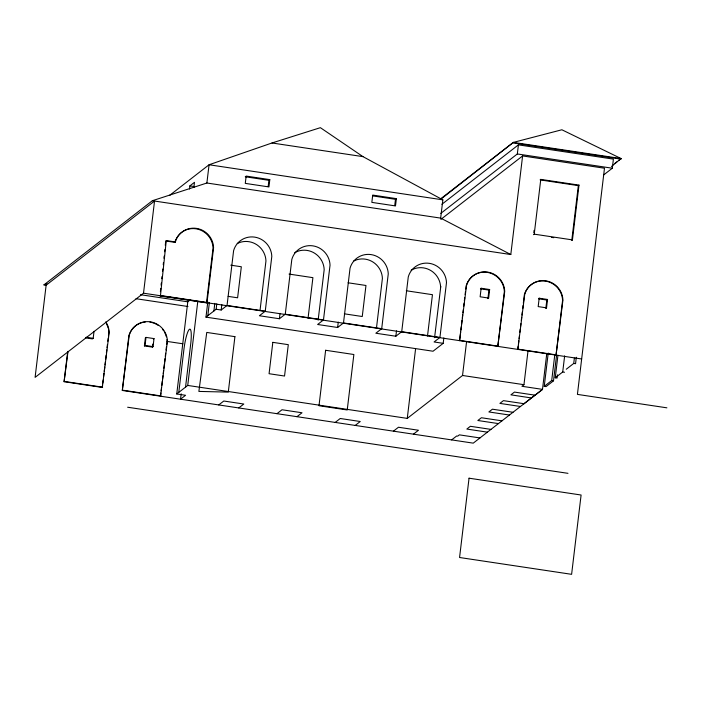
<?xml version="1.0" encoding="UTF-8"?>
<svg xmlns="http://www.w3.org/2000/svg" width="702" height="702" viewBox="0 0 702 702"><rect width="100%" height="100%" fill="white"/><g stroke="black" fill="none" stroke-linecap="round" stroke-linejoin="round"><path stroke-width="1.05" d="M160.398 291.672L160.74 288.434M161.083 285.205L161.302 283.046M161.758 278.729L161.986 276.579M162.557 271.183L162.785 269.024M163.241 264.715L163.469 262.557M163.926 258.248L164.154 256.09M164.601 251.772L164.83 249.614M165.286 245.305L165.628 242.067M169.042 297.35L159.942 295.99L160.477 295.568L166.277 240.575L175.377 241.944A19.831 19.252 52.2 0 1 196.446 228.378A19.831 19.252 52.2 0 1 213.583 247.683L207.029 302.457L206.493 302.869L168.287 297.13L169.05 297.253M160.477 295.568L169.586 296.832M46.13 285.214L35.1 377.369L143.515 293.199L154.537 201.053L46.13 285.214L43.945 284.889L152.36 200.719L206.879 183.011L440.663 218.111L510.802 254.536L522.604 155.932L604.483 168.226L577.421 394.392L666.9 407.827M105.8 321.885A19.831 19.252 52.2 0 1 109.205 332.397L102.29 387.451L64.084 381.712L67.682 351.641M64.084 381.712L68.033 351.369M85.469 337.855L92.427 338.899L93.191 338.303L94.024 331.326M102.29 387.451L102.553 385.301M102.808 383.16L103.194 379.931M103.58 376.711L103.966 373.49M104.221 371.34L104.738 367.049M104.993 364.9L105.379 361.679M105.633 359.529L106.151 355.23M106.406 353.08L106.792 349.859M107.046 347.709L107.432 344.489M107.818 341.269L108.205 338.048M108.459 335.898L108.845 332.678A19.831 19.252 52.2 0 0 108.556 329.905M546.735 353.931L542.497 389.373L473.245 443.146L122.306 390.461L128.861 335.679A19.831 19.252 52.2 0 1 145.34 321.972M122.306 390.461L129.221 335.407A19.831 19.252 52.2 0 1 150.289 321.841A19.831 19.252 52.2 0 1 167.427 341.137L160.521 396.191L160.907 392.971M144.41 345.919L145.367 337.881L145.998 337.39L154.01 338.592L153.045 346.63L152.413 347.121L144.41 345.919L145.042 345.428L145.998 337.39M152.413 347.121L152.773 344.103M161.162 390.821L161.548 387.601M161.802 385.451L162.32 381.16M162.574 379.01L162.961 375.789M163.215 373.639L163.601 370.419M163.856 368.269L164.373 363.969M164.628 361.82L165.014 358.599M165.277 356.449L165.654 353.229M166.041 350.008L166.427 346.788M166.69 344.638L167.076 341.418A19.831 19.252 52.2 0 0 166.927 339.566M189.487 189.031L189.856 185.898L194.48 182.318L193.857 187.531M181.177 393.831L180.537 399.201L185.574 395.279L176.755 393.962L187.785 301.807L190.312 299.842M178.782 392.383L184.047 348.385A17.761 3.001 -81.5 0 1 189.391 329.335A17.761 3.001 -81.5 0 1 190.804 343.146L185.539 387.144M206.879 183.011L209.064 164.759L271.99 142.98L320.384 127.676L362.969 156.634L442.848 199.851L440.663 218.111M176.755 393.962L187.732 385.433L197.718 301.965M206.493 302.869L213.048 248.096A19.831 19.252 52.2 0 0 198.175 229.264A19.831 19.252 52.2 0 0 176.588 238.136M443.839 337.934L443.199 343.339L433.037 351.228L205.976 317.137L207.783 302.009M207.81 315.716L209.363 302.694M213.891 310.995L214.803 303.396M205.976 317.137L216.128 309.257L216.778 303.852M216.128 309.257L221.183 310.012L221.823 304.642M221.183 310.012L227.044 305.458L233.599 250.684A19.831 19.252 52.2 0 1 254.668 237.118A19.831 19.252 52.2 0 1 271.806 256.423L265.251 311.197L259.398 315.751L279.414 318.752L285.266 314.206L291.821 259.424A19.831 19.252 52.2 0 1 312.899 245.858A19.831 19.252 52.2 0 1 330.037 265.163L323.482 319.937L317.62 324.491L337.636 327.492L343.497 322.946L350.052 268.164A19.831 19.252 52.2 0 1 371.121 254.598A19.831 19.252 52.2 0 1 388.259 273.903L381.704 328.676L375.842 333.231L395.858 336.232L401.719 331.686L408.274 276.904A19.831 19.252 52.2 0 1 429.343 263.338A19.831 19.252 52.2 0 1 446.481 282.643L439.935 337.425L434.073 341.971L443.199 343.339M268.173 186.574L268.919 180.317L269.805 179.624L246.156 176.079L245.279 183.38L268.936 186.934L269.805 179.624M260.038 310.381L265.953 260.968A19.831 19.252 52.2 0 0 237.241 243.541M279.414 318.752L280.054 313.382M308.046 318.304L312.908 277.659L289.057 274.078M318.138 320.191L324.175 269.708A19.831 19.252 52.2 0 0 294.664 252.72M337.636 327.492L338.276 322.121M376.491 327.86L382.397 278.448A19.831 19.252 52.2 0 0 353.694 261.021M394.735 205.581L395.48 199.315L396.376 198.631L372.718 195.077L371.841 202.378L395.498 205.932L396.376 198.631M395.858 336.232L396.498 330.861M187.732 385.433L407.265 418.392L415.566 349.017M427.509 336.004L432.45 294.691L406.309 290.76M434.582 337.671L440.795 286.372M460.617 332.107L459.591 340.698L466.497 285.644A19.831 19.252 52.2 0 1 487.574 272.086A19.831 19.252 52.2 0 1 504.712 291.383L497.797 346.437L504.352 291.663A19.831 19.252 52.2 0 0 487.214 272.358A19.831 19.252 52.2 0 0 466.146 285.925L465.759 289.145M460.872 329.958L461.258 326.737M461.521 324.587L462.03 320.296M462.285 318.146L462.671 314.926M462.934 312.776L463.32 309.556M463.706 306.335L464.092 303.106M464.347 300.965L464.733 297.736M465.119 294.515L465.505 291.295M407.265 418.392L462.539 375.482L466.558 341.874M481.151 288.259L480.124 296.788L488.627 298.06L489.645 289.531L481.151 288.259L480.44 288.812L488.934 290.084L489.645 289.531M488.934 290.084L487.916 298.613L488.627 298.06M441.409 198.745L513.364 142.392L561.881 129.773L621.077 158.555L611.486 166.506M440.768 213.399L517.33 153.957L518.488 144.314M518.199 346.218L517.813 349.447L524.727 294.392A19.831 19.252 52.2 0 1 545.796 280.826A19.831 19.252 52.2 0 1 562.934 300.123L556.028 355.177L562.583 300.403A19.831 19.252 52.2 0 0 545.436 281.098A19.831 19.252 52.2 0 0 524.368 294.664L523.341 303.255M518.453 344.077L518.839 340.847M519.103 338.706L519.489 335.477M519.875 332.257L520.261 329.036M520.515 326.886L520.902 323.666M521.288 320.445L521.674 317.225M521.928 315.075L522.314 311.855M522.7 308.626L523.087 305.405M533.827 232.52L534.082 230.379M533.564 234.67L534.222 234.161L540.777 179.387L578.992 185.117L572.437 239.9L571.779 240.409L578.334 185.626L578.992 185.117M542.497 389.373L521.919 386.284L523.964 384.696L527.983 351.097M520.463 406.484L499.885 403.396L503.439 400.64L523.999 403.703M539.18 298.21L538.18 306.598L546.533 307.853L547.542 299.464L539.18 298.21L538.469 298.762L546.832 300.017L547.542 299.464M546.832 300.017L545.823 308.406L546.533 307.853M556.598 355.045L553.518 380.817L546.051 386.618L544.234 386.346L548.218 353.045M544.234 386.346L551.702 380.545L554.782 354.773M557.458 374.842L557.072 378.062L555.256 377.79L557.95 355.23M555.256 377.79L562.714 371.99L564.645 355.879M566.268 369.234L573.736 363.434L574.376 358.064M576.324 357.265L575.552 363.715L573.736 363.434M603.711 174.895L612.311 168.217L613.399 159.117L518.418 144.858L441.856 204.3M169.612 195.384L209.064 164.759L442.848 199.851M165.742 240.988L174.842 242.357L175.377 241.944M153.378 339.084L154.01 338.592M440.61 198.868L513.364 142.392L621.077 158.555L618.48 160.574M440.865 219.393L522.604 155.932M218.743 404.931L223.789 401.017L243.805 404.027L238.759 407.941M540.777 179.387L540.119 179.896L578.334 185.626M276.965 413.68L282.011 409.757L302.027 412.767L296.981 416.681M615.013 163.268L616.751 161.925M335.196 422.42L340.233 418.497L360.249 421.507L355.212 425.421M393.418 431.16L398.464 427.246L418.48 430.247L413.434 434.161M451.64 439.9L456.686 435.986L457.713 436.135L459.362 434.854L479.94 437.943M524.017 403.729L542.488 389.47M43.945 284.889L46.902 283.52M513.294 142.936L621.016 159.108M517.33 153.957L612.311 168.217M271.99 142.98L362.969 156.634M245.27 176.764L268.919 180.317M372.902 195.928L395.48 199.315M534.222 234.161L572.437 239.9M551.614 237.381L553.738 237.697M189.856 185.898L194.41 186.583M152.36 200.719L510.802 254.536M230.791 265.18L241.33 266.76L237.609 297.797L228.132 296.376M348.069 282.783L365.97 285.477L362.258 316.514L344.349 313.829M207.029 302.457L168.822 296.718L169.568 296.937M227.044 305.458L265.251 311.197M285.266 314.206L323.482 319.937M343.497 322.946L381.704 328.676M401.719 331.686L439.935 337.425M459.942 340.426L498.157 346.165M518.173 349.166L556.379 354.905M143.515 293.199L581.66 358.976M140.479 294.708L187.785 301.807M136.004 298.71L187.978 306.511M562.714 371.99L564.54 372.262M551.702 380.545L553.518 380.817M462.539 375.482L523.964 384.696M535.029 395.173L514.452 392.085L510.898 394.84L531.484 397.964M167.076 341.418L182.871 343.787M145.042 345.428L153.045 346.63M86.232 337.258L93.191 338.303M512.995 412.285L492.418 409.196L488.864 411.951L509.441 415.04M501.974 420.831L481.397 417.743L477.843 420.507L498.42 423.596M490.952 429.387L470.375 426.298L466.821 429.062L487.399 432.151M64.435 381.44L102.65 387.179M122.666 390.18L160.872 395.919M127.65 407.23L567.971 473.332M411.118 270.2A19.831 19.252 52.2 0 1 440.628 287.197M149.93 322.113A19.831 19.252 52.2 0 1 158.476 325.561M162.557 329.387A19.831 19.252 52.2 0 1 163.671 330.896M164.637 332.502A19.831 19.252 52.2 0 1 166.374 336.828M106.414 323.762A19.831 19.252 52.2 0 1 108.152 328.088M174.842 242.357A19.831 19.252 52.2 0 1 176.167 238.934M234.916 336.653L228.282 392.111L198.877 391.418L206.757 332.432L234.916 336.653M272.824 342.348L269.068 373.71L284.547 376.035L288.303 344.673L272.824 342.348M325.631 350.272L318.998 405.73L347.227 409.968L353.869 354.51L325.631 350.272M469.05 478.194L459.564 557.502L571.612 574.324L581.098 495.015L469.05 478.194"/></g></svg>
